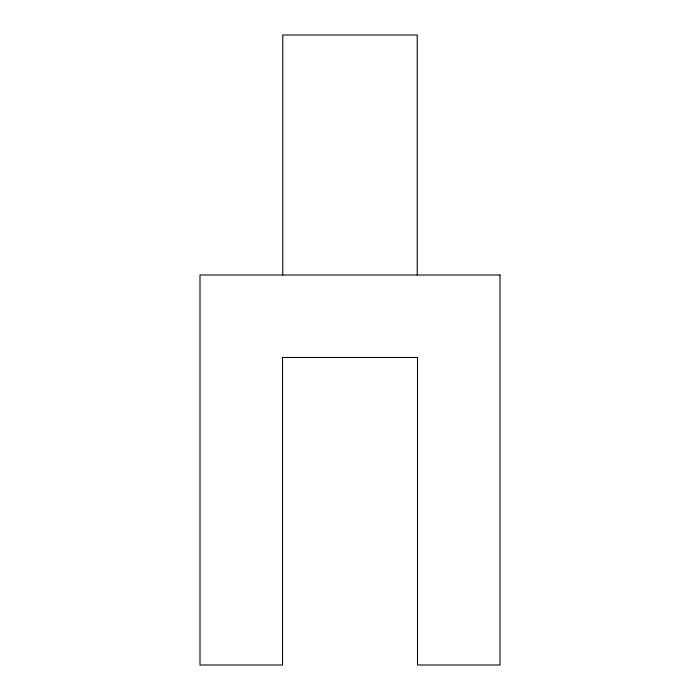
<?xml version="1.0" encoding="UTF-8"?>
<svg xmlns="http://www.w3.org/2000/svg" width="700" height="700" viewBox="0 0 700 700"><rect width="100%" height="100%" fill="white"/><g stroke="black" fill="none" stroke-linecap="round" stroke-linejoin="round"><path stroke-width="1.05" d="M417.226 275.004L417.226 35L282.774 35L282.774 275.004M500.001 275.004L199.999 275.004L199.999 665L282.502 665L282.502 357.499L417.498 357.499L417.498 665L500.001 665L500.001 275.004"/></g></svg>
